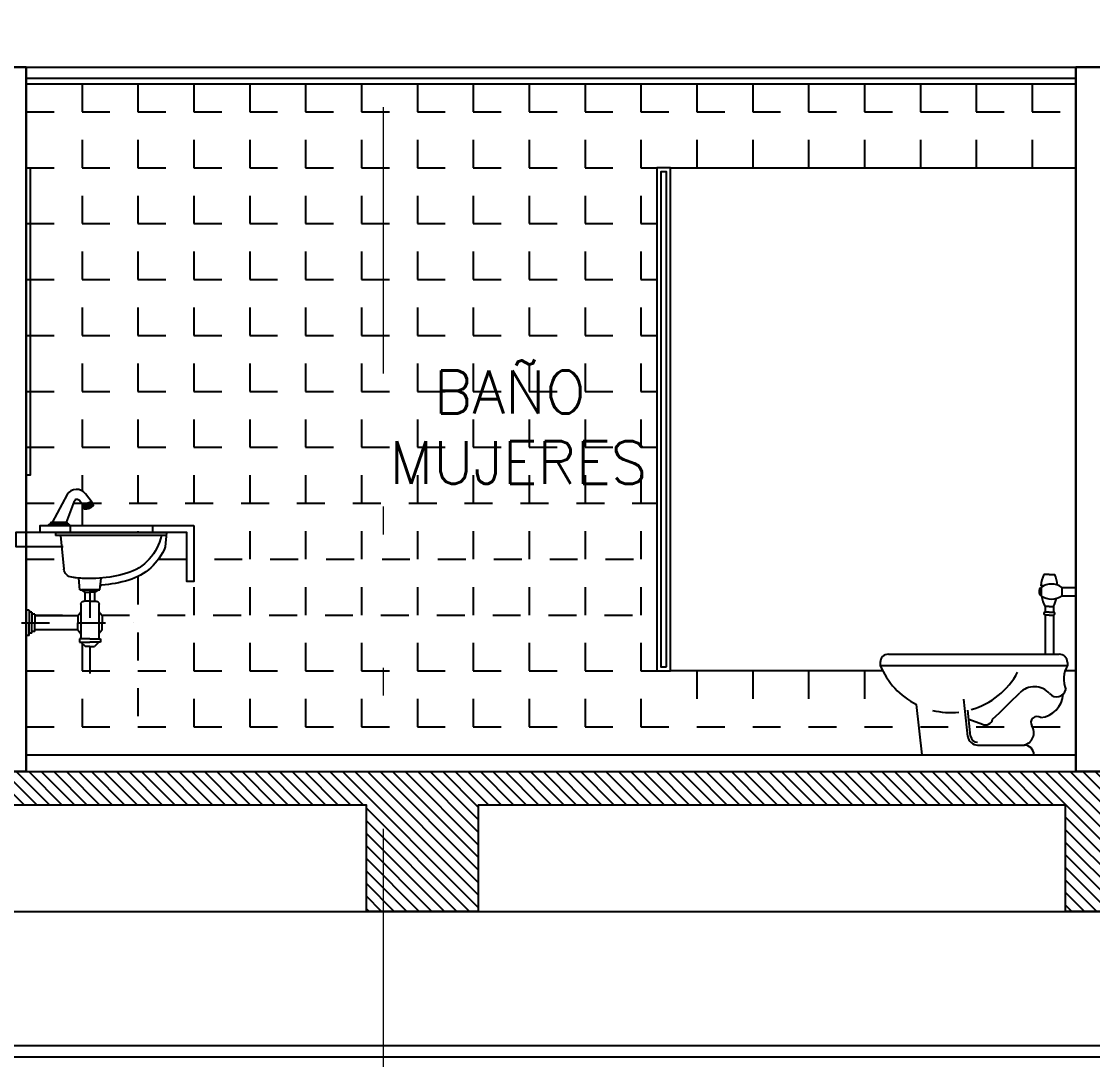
# Model space of a CAD drawing. Header units: millimetres. Extents: x 2056 to 4470, y 1400 to 3101.
# Drawn here: x 2167.637 to 2171.47, y 1441.729 to 1445.442 of the extents above; entities that cross this region are included whole.
import ezdxf

# ---------------------------------------------------------------- set-up
doc = ezdxf.new("R2010")
doc.units = ezdxf.units.MM
for name, pattern in [('DASHED', [0.75, 0.5, -0.25]), ('DIVIDE', [31.75, 12.7, -6.35, 0, -6.35, 0, -6.35]), ('DOT', [0.25, 0, -0.25])]:
    doc.linetypes.add(name, pattern=pattern)
for name, color, linetype in [('A-253', 253, 'Continuous'), ('A-ANNO-TEXT', 190, 'Continuous'), ('A-GRID-COLS', 75, 'DIVIDE'), ('A-PLAN-1', 5, 'Continuous'), ('A-PLAN-2', 4, 'Continuous'), ('A-PLAN-4', 2, 'Continuous'), ('A-PLAN-5', 1, 'Continuous'), ('A-PLAN-6', 9, 'Continuous')]:
    doc.layers.add(name, color=color, linetype=linetype)
doc.layers.add('A-WALL', color=16, linetype='Continuous', lineweight=30)
doc.styles.add('ROMANS', font='romans')

# ---------------------------------------------------------------- blocks, each defined once
blk = doc.blocks.new('FLUXOMLT')
for p, q in [((0.055, 0.645), (0.035, 0.645)), ((0.055, 0.645), (0.075, 0.645)), ((0.0363, 0.605), (0.025, 0.605)), ((0.0259, 0.599), (0.0259, 0.569)), ((0.1, 0.599), (0.15, 0.599)), ((0.1, 0.599), (0.1, 0.569)), ((0.15, 0.599), (0.15, 0.569)), ((0.1, 0.569), (0.15, 0.569)), ((0.04, 0.53), (0.04, 0.51)), ((0.055, 0.53), (0.04, 0.53)), ((0.055, 0.51), (0.04, 0.51)), ((0.055, 0.5), (0.04, 0.5)), ((0.04, 0.5), (0.04, 0.36)), ((0.055, 0.53), (0.07, 0.53)), ((0.055, 0.51), (0.07, 0.51)), ((0.055, 0.5), (0.07, 0.5)), ((0.07, 0.53), (0.07, 0.51)), ((0.07, 0.5), (0.07, 0.36)), ((-0.52, 0.36), (0.09, 0.36)), ((-0.55, 0.33), (-0.55, 0.32)), ((-0.55, 0.32), (0.12, 0.32)), ((0.12, 0.33), (0.12, 0.32)), ((-0.2363, 0.0661), (-0.251, 0.1988)), ((-0.4, 0), (-0.42, 0.18)), ((-0.2264, 0.0672), (-0.2366, 0.1595)), ((-0.233, 0.1271), (-0.1844, 0.1093)), ((-0.4, 0), (0, 0)), ((-0.2015, 0.035), (-0.035, 0.035)), ((0, 0), (0, 0))]:
    blk.add_line(p, q)
for centre, radius, start, end in [((0.1612, 0.5929), 0.1365, 157.5597, 174.9069), ((-0.0512, 0.5929), 0.1365, 5.9483, 22.4403), ((0.0375, 0.584), 0.019, 127.7739, 232.2261), ((0.063, 0.5467), 0.0641, 54.6703, 125.3297), ((0.063, 0.6213), 0.0641, 234.6703, 305.3297), ((0.1612, 0.5929), 0.1365, 190.3627, 207.4194), ((-0.0512, 0.5929), 0.1365, 332.5806, 346.0162), ((0.04, 0.505), 0.005, 90, 270), ((0.07, 0.505), 0.005, 270, 90), ((-0.52, 0.33), 0.03, 90, 180), ((0.09, 0.33), 0.03, 0, 90), ((-0.2985, 0.4232), 0.2719, 202.3107, 243.4472), ((0.2055, 0.2711), 0.0985, 150.22, 202.1902), ((-0.2985, 0.4232), 0.2719, 285.781, 332.1266), ((0.0012, 0.1701), 0.0735, 41.7513, 135.0698), ((0.0813, 0.2416), 0.0339, 221.7513, 346.7909), ((-3.7519, 3.9141), 5.2278, 313.5819, 315.0698), ((0.015, 0.2223), 0.0898, 276.0358, 356.6023), ((-0.2985, 0.4232), 0.2719, 256.263, 276.3927), ((-0.1734, 0.1332), 0.0262, 245.3487, 346.7103), ((0.0114, 0.1153), 0.022, 53.7715, 212.6352), ((-0.0452, 0.079), 0.0452, 283.0128, 32.6352), ((-0.2015, 0.07), 0.035, 186.3402, 270), ((-0.2015, 0.07), 0.025, 186.3402, 270), ((-0.035, 0), 0.035, 0, 90)]:
    blk.add_arc(centre, radius, start, end)
blk = doc.blocks.new('LAV SAN LORENZO CT')
for p, q in [((-0.1046, 0.2776), (-0.5025, 0.2776)), ((-0.5025, 0.2776), (-0.498, 0.2261)), ((-0.4522, 0.3026), (-0.4522, 0.2776)), ((-0.1572, 0.3026), (-0.1572, 0.2776)), ((-0.1046, 0.2776), (-0.1046, 0.2673)), ((-0.5016, 0.2673), (-0.1046, 0.2673)), ((-0.1225, 0.2673), (-0.1352, 0.1465)), ((-0.2642, 0.0729), (-0.2679, 0.1146)), ((-0.1926, 0.0729), (-0.1889, 0.1146)), ((-0.1926, 0.0729), (-0.2642, 0.0729)), ((-0.2588, 0.0729), (-0.2456, 0.0644)), ((-0.2588, 0.0729), (-0.198, 0.0729)), ((-0.2456, 0.0644), (-0.2284, 0.0644)), ((-0.2456, 0.032), (-0.2456, 0.0644)), ((-0.2112, 0.0644), (-0.2284, 0.0644)), ((-0.198, 0.0729), (-0.2112, 0.0644)), ((-0.2112, 0.032), (-0.2112, 0.0644)), ((-0.2606, 0.0218), (-0.2606, -0.1028)), ((-0.2284, 0.032), (-0.2504, 0.032)), ((-0.2284, 0.032), (-0.2064, 0.032)), ((-0.1962, 0.0218), (-0.1962, -0.1028)), ((-0.0102, 0), (0, 0)), ((-0.0102, 0), (-0.0102, -0.0452)), ((-0.0102, 0), (-0.0102, -0.0452)), ((-0.0102, 0), (0, 0)), ((-0.2718, -0.0206), (-0.2606, -0.0061)), ((-0.2718, -0.0206), (-0.2718, -0.0452)), ((-0.185, -0.0206), (-0.1962, -0.0061)), ((-0.185, -0.0206), (-0.0305, -0.0206)), ((-0.185, -0.0206), (-0.185, -0.0452)), ((-0.1121, -0.0206), (-0.0305, -0.0206)), ((-0.0305, -0.0139), (-0.0204, -0.0139)), ((-0.0305, -0.0139), (-0.0305, -0.0452)), ((-0.0305, -0.0139), (-0.0305, -0.0452)), ((-0.0305, -0.0139), (-0.0204, -0.0139)), ((-0.0204, -0.0076), (-0.0102, -0.0076)), ((-0.0204, -0.0076), (-0.0204, -0.0452)), ((-0.0204, -0.0076), (-0.0204, -0.0452)), ((-0.0204, -0.0076), (-0.0102, -0.0076)), ((-0.2718, -0.0698), (-0.2718, -0.0452)), ((-0.2718, -0.0698), (-0.2606, -0.0843)), ((-0.185, -0.0698), (-0.1962, -0.0843)), ((-0.185, -0.0698), (-0.185, -0.0452)), ((-0.185, -0.0698), (-0.0305, -0.0698)), ((-0.1121, -0.0698), (-0.0305, -0.0698)), ((-0.0305, -0.0765), (-0.0305, -0.0452)), ((-0.0305, -0.0765), (-0.0305, -0.0452)), ((-0.0305, -0.0765), (-0.0204, -0.0765)), ((-0.0305, -0.0765), (-0.0204, -0.0765)), ((-0.0204, -0.0828), (-0.0204, -0.0452)), ((-0.0204, -0.0828), (-0.0204, -0.0452)), ((-0.0102, -0.0904), (-0.0102, -0.0452)), ((-0.0102, -0.0904), (-0.0102, -0.0452)), ((-0.2284, -0.1028), (-0.2657, -0.1028)), ((-0.2657, -0.1028), (-0.2657, -0.1141)), ((-0.2657, -0.1141), (-0.2284, -0.1141)), ((-0.2606, -0.1141), (-0.2441, -0.1295)), ((-0.2284, -0.1028), (-0.1911, -0.1028)), ((-0.1911, -0.1141), (-0.2284, -0.1141)), ((-0.1962, -0.1141), (-0.2127, -0.1295)), ((-0.1911, -0.1028), (-0.1911, -0.1141)), ((-0.0204, -0.0828), (-0.0102, -0.0828)), ((-0.0204, -0.0828), (-0.0102, -0.0828)), ((-0.0102, -0.0904), (0, -0.0904)), ((-0.0102, -0.0904), (0, -0.0904)), ((-0.2284, -0.1295), (-0.2441, -0.1295)), ((-0.2284, -0.1295), (-0.2127, -0.1295))]:
    blk.add_line(p, q)
at = {"linetype": 'DASHED', "ltscale": 0.2}
for p, q in [((-0.2284, 0.0729), (-0.2284, -0.2865)), ((0.0165, -0.0452), (-0.3841, -0.0452))]:
    blk.add_line(p, q, dxfattribs=at)
for centre, radius, start, end in [((-0.3087, 0.3035), 0.1789, 191.6507, 253.4405), ((-0.3087, 0.3035), 0.2045, 202.2316, 253.4405), ((-0.2284, 0.5734), 0.4605, 253.4405, 278.1518), ((-0.2284, 0.5734), 0.4605, 270, 278.1518), ((-0.1677, 0.1499), 0.0327, 278.1518, 354), ((-0.2284, 0.5734), 0.4861, 253.4405, 265.1042), ((-0.2703, 0.084), 0.00512, 5, 85.1042), ((-0.2504, 0.0218), 0.0103, 90, 180), ((-0.2064, 0.0218), 0.0103, 0, 90)]:
    blk.add_arc(centre, radius, start, end)
blk = doc.blocks.new('GRIF GANZO CT')
for p, q in [((0.0969, 0.0704), (0.094, 0.0772)), ((0.1001, 0.0722), (0.0972, 0.079)), ((0.1063, 0.0748), (0.1034, 0.0816)), ((0.1099, 0.0759), (0.107, 0.0827)), ((0.1135, 0.0766), (0.1106, 0.0835)), ((0.1166, 0.0768), (0.1137, 0.0837)), ((0.1192, 0.0765), (0.1163, 0.0834)), ((0.1209, 0.076), (0.118, 0.0828)), ((0.1221, 0.0746), (0.1192, 0.0814)), ((0.0892, 0.0625), (0.0863, 0.0693)), ((0.0894, 0.0606), (0.0865, 0.0674)), ((0.09, 0.0641), (0.0871, 0.0709)), ((0.0916, 0.0662), (0.0886, 0.073)), ((0.0938, 0.0682), (0.0909, 0.0751)), ((0.0368, 0.0029), (-0.0368, 0.0029)), ((0.0368, 0), (-0.0368, 0)), ((-0.0297, 0.011), (-0.0317, 0.0089)), ((0.0317, 0.0089), (-0.0317, 0.0089)), ((-0.0317, 0.0089), (-0.0317, 0.0029)), ((0.0297, 0.011), (-0.0297, 0.011)), ((0.0317, 0.0089), (0.0297, 0.011)), ((0.0317, 0.0089), (0.0317, 0.0029))]:
    blk.add_line(p, q)
for points in [[(0.1185, 0.0825), (0.0947, 0.1135, 0.517436), (0.0288, 0.1111), (-0.0239, 0.011)], [(0.0871, 0.0709), (0.0732, 0.0891, 0.5465), (0.0547, 0.0877), (0.0254, 0.011)], [(0.0865, 0.0674, -0.222269), (0.0865, 0.0699, -0.090953), (0.0896, 0.0739, -0.047729), (0.0939, 0.0771, -0.035604), (0.1003, 0.0804, -0.035604), (0.107, 0.0828, -0.047729), (0.1124, 0.0836, -0.090953), (0.1173, 0.0831, -0.222269), (0.1192, 0.0814, -0.222269)]]:
    blk.add_lwpolyline(points, format="xyb")
for points in [[(0.0894, 0.0606, -0.222269), (0.0895, 0.0631, -0.090953), (0.0925, 0.0671, -0.047729), (0.0968, 0.0703, -0.035604), (0.1032, 0.0736, -0.035604), (0.11, 0.0759, -0.047729), (0.1153, 0.0768, -0.090953), (0.1203, 0.0763, -0.222269), (0.1221, 0.0746, -0.222269), (0.122, 0.0721, -0.090953), (0.119, 0.0681, -0.047729), (0.1147, 0.0649, -0.035604), (0.1083, 0.0616, -0.035604), (0.1015, 0.0593, -0.047729), (0.0962, 0.0584, -0.090953), (0.0912, 0.0589, -0.222269)], [(0.0899, 0.0608, -0.222269), (0.0899, 0.0629, -0.090953), (0.0929, 0.0667, -0.047729), (0.0971, 0.0699, -0.035604), (0.1034, 0.0731, -0.035604), (0.1101, 0.0754, -0.047729), (0.1153, 0.0763, -0.090953), (0.1201, 0.0758, -0.222269), (0.1216, 0.0744, -0.222269), (0.1216, 0.0723, -0.090953), (0.1186, 0.0685, -0.047729), (0.1144, 0.0653, -0.035604), (0.1081, 0.0621, -0.035604), (0.1014, 0.0598, -0.047729), (0.0962, 0.0589, -0.090953), (0.0914, 0.0595, -0.222269)], [(0.0919, 0.0617, -0.222269), (0.0919, 0.0619, -0.090953), (0.0944, 0.065, -0.047729), (0.0983, 0.068, -0.035604), (0.1043, 0.0711, -0.035604), (0.1107, 0.0733, -0.047729), (0.1155, 0.0741, -0.090953), (0.1195, 0.0736, -0.222269), (0.1196, 0.0735, -0.222269), (0.1196, 0.0733, -0.090953), (0.1171, 0.0702, -0.047729), (0.1132, 0.0672, -0.035604), (0.1072, 0.0642, -0.035604), (0.1008, 0.0619, -0.047729), (0.096, 0.0611, -0.090953), (0.092, 0.0616, -0.222269)]]:
    blk.add_lwpolyline(points, format="xyb", close=True)
for centre, start, end in [((-0.0368, 0.0015), 90, 270), ((0.0368, 0.0015), 270, 90)]:
    blk.add_arc(centre, 0.00147, start, end)
blk = doc.blocks.new('A$C57F63408')
blk.add_lwpolyline([(-0.82, 0.61), (-0.62, 0.61), (-0.62, 0.585), (-0.795, 0.585), (-0.795, 0.06), (-0.82, 0.06), (-0.82, 0.61), (-0.82, 0.61)])
at = {"xscale": -1, "rotation": 90}
blk.add_blockref('LAV SAN LORENZO CT', (-0.5174, 0.01), dxfattribs=at)
at = {"ltscale": 0.02, "rotation": 90}
blk.add_blockref('GRIF GANZO CT', (-0.82, 0.1274), dxfattribs=at)
blk = doc.blocks.new('CORTE B-B')
at = {"layer": 'A-PLAN-5'}
h = blk.add_hatch(dxfattribs=at)
h.set_pattern_fill('ANSI31', color=256, scale=0.01, angle=90, style=0)
h.set_pattern_definition([(225, (-989008.851176, -1733150.051984), (0.02245064030267, -0.02245064030267), [])])
h.paths.add_polyline_path([(-5.0786, -31.388), (-5.5286, -31.388), (-5.5286, -2), (-5.0286, -2), (-5.0286, -2.4028), (-5.4086, -2.4028), (-5.4086, -4.941), (-5.0286, -4.941), (-5.0286, -5.241), (-5.4086, -5.241), (-5.4086, -7.0088), (-5.0286, -7.0088), (-5.0286, -7.4088), (-5.4086, -7.4088), (-5.4086, -8.6811), (-5.0286, -8.6811), (-5.0286, -8.9811), (-5.4086, -8.9811), (-5.4086, -11.4466), (-5.0286, -11.4466), (-5.0286, -11.7466), (-5.4086, -11.7466), (-5.4086, -14.311), (-5.0286, -14.311), (-5.0286, -14.711), (-5.4086, -14.711), (-5.4086, -16.8838), (-5.0286, -16.8838), (-5.0286, -17.1838), (-5.4086, -17.1838), (-5.4086, -19.3566), (-5.0286, -19.3566), (-5.0286, -19.7566), (-5.4086, -19.7566), (-5.4086, -22.0985), (-5.0286, -22.0985), (-5.0286, -22.3985), (-5.4086, -22.3985), (-5.4086, -24.5003), (-5.0286, -24.5003), (-5.0286, -24.9003), (-5.4086, -24.9003), (-5.4086, -28.0106), (-5.0286, -28.0106), (-5.0286, -28.3106), (-5.4086, -28.3106), (-5.4086, -29.8349), (-5.0286, -29.8349), (-5.0286, -30.2349), (-5.0286, -31.388)])
h.paths.add_polyline_path([(-5.4086, -30.2349), (-5.1286, -30.2349), (-5.1286, -31.1902), (-5.4086, -31.1902)], flags=16)
at = {"layer": 'A-253', "linetype": 'DOT', "ltscale": 0.02}
for points in [[(-7.8886, -26.118), (-7.8886, -22.3618)], [(-5.6886, -26.118), (-5.6886, -22.3618)], [(-7.9886, -22.518), (-7.6886, -22.518)], [(-7.9886, -22.718), (-7.6886, -22.718)], [(-7.9886, -22.918), (-7.6886, -22.918)], [(-7.9886, -23.118), (-7.6886, -23.118)], [(-5.8886, -23.118), (-5.6886, -23.118)], [(-7.9886, -23.318), (-7.6886, -23.318)], [(-5.8886, -23.318), (-5.6886, -23.318)], [(-7.9886, -23.518), (-7.6886, -23.518)], [(-5.8886, -23.518), (-5.6886, -23.518)], [(-7.9886, -23.718), (-7.6886, -23.718)], [(-5.8886, -23.718), (-5.6886, -23.718)], [(-7.6886, -26.118), (-7.6886, -23.8616)], [(-7.4886, -26.118), (-7.4886, -23.8616)], [(-7.2886, -26.118), (-7.2886, -23.8616)], [(-7.0886, -26.118), (-7.0886, -23.8616)], [(-6.8886, -26.118), (-6.8886, -23.8616)], [(-6.6886, -26.118), (-6.6886, -23.8616)], [(-6.4886, -25.9488), (-6.4886, -23.8616)], [(-6.2886, -25.6444), (-6.2886, -23.8616)], [(-6.0886, -25.8485), (-6.0886, -23.8616)], [(-5.8886, -26.118), (-5.8886, -23.8616)], [(-7.9886, -23.918), (-5.6886, -23.918)], [(-7.9886, -23.918), (-5.6886, -23.918)], [(-7.9886, -24.118), (-5.6886, -24.118)], [(-7.9886, -24.318), (-5.6886, -24.318)], [(-7.9886, -24.518), (-5.6886, -24.518)], [(-7.9886, -24.718), (-5.6886, -24.718)], [(-7.9886, -24.918), (-5.6886, -24.918)], [(-7.9886, -25.118), (-5.6886, -25.118)], [(-7.9886, -25.118), (-5.6886, -25.118)], [(-7.9886, -25.318), (-5.6886, -25.318)], [(-7.9886, -25.518), (-5.6886, -25.518)], [(-7.9886, -25.518), (-5.6886, -25.518)], [(-7.9886, -25.518), (-5.6886, -25.518)], [(-7.9886, -25.718), (-6.3836, -25.718)], [(-6.2265, -25.718), (-5.6886, -25.718)], [(-7.9886, -25.918), (-6.5327, -25.918)], [(-6.4855, -25.918), (-6.4086, -25.918)], [(-6.0886, -26.0874), (-6.0886, -25.9305)], [(-5.9885, -25.918), (-5.6886, -25.918)], [(-6.4886, -26.118), (-6.4886, -25.9881)], [(-6.2886, -26.118), (-6.2886, -25.9865)]]:
    blk.add_lwpolyline(points, dxfattribs=at)
at = {"layer": 'A-GRID-COLS', "lineweight": 9, "ltscale": 0.075}
blk.add_lwpolyline([(-15.649, -24.8403), (-2.0286, -24.8403)], dxfattribs=at)
at = {"layer": 'A-PLAN-1'}
for points in [[(-5.0786, -31.388), (-5.5286, -31.388), (-5.5286, -2)], [(-5.4086, -14.711), (-5.4086, -16.8838), (-5.0286, -16.8838), (-5.0286, -17.1838), (-5.4086, -17.1838), (-5.4086, -19.3566), (-5.0286, -19.3566), (-5.0286, -19.7566), (-5.4086, -19.7566), (-5.4086, -22.0985), (-5.0286, -22.0985), (-5.0286, -22.3985), (-5.4086, -22.3985), (-5.4086, -24.5003), (-5.0286, -24.5003), (-5.0286, -24.9003), (-5.4086, -24.9003), (-5.4086, -28.0106)]]:
    blk.add_lwpolyline(points, dxfattribs=at)
at = {"layer": 'A-PLAN-2', "elevation": -0.2289}
blk.add_lwpolyline([(-5.5886, -26.118), (-5.5886, -22.3618)], dxfattribs=at)
at = {"layer": 'A-PLAN-2', "ltscale": 0.02}
blk.add_lwpolyline([(-5.9036, -23.8266), (-7.6736, -23.8266), (-7.6736, -23.8466), (-5.9036, -23.8466)], close=True, dxfattribs=at)
at = {"layer": 'A-PLAN-2'}
blk.add_lwpolyline([(-6.3836, -26.0679), (-6.3836, -26.1552), (-6.3336, -26.1552), (-6.3336, -25.9859)], dxfattribs=at)
blk.add_lwpolyline([(-6.5886, -26.118), (-7.6886, -26.118), (-7.6886, -26.103), (-6.5886, -26.103)], close=True, dxfattribs=at)
at = {"layer": 'A-PLAN-4'}
for points in [[(-5.0286, -31.328), (-4.5486, -31.328), (-4.5486, -13.0744)], [(-5.0286, -31.368), (-4.5086, -31.368), (-4.5086, -14.201)], [(-8.0486, -26.118), (-8.0486, -22.3618)], [(-8.0086, -26.118), (-8.0086, -22.3618)], [(-7.9886, -26.118), (-7.9886, -22.3618)]]:
    blk.add_lwpolyline(points, dxfattribs=at)
at = {"layer": 'A-PLAN-4', "ltscale": 0.5}
blk.add_lwpolyline([(-5.8886, -23.0526), (-5.8886, -23.8116), (-7.6886, -23.8116), (-7.6886, -22.3618), (-5.8886, -22.3618), (-5.8886, -22.4005)], dxfattribs=at)
at = {"layer": 'A-PLAN-4', "ltscale": 0.02}
blk.add_lwpolyline([(-5.8886, -23.8116), (-7.6886, -23.8116), (-7.6886, -23.8616), (-5.8886, -23.8616)], close=True, dxfattribs=at)
at = {"layer": 'A-PLAN-6'}
blk.add_lwpolyline([(-5.0286, -29.8349), (-5.0286, -2.159)], dxfattribs=at)
at = {"layer": 'A-WALL'}
for points in [[(-8.0486, -22.3618), (-8.0486, -22.2418), (-5.5286, -22.2418), (-5.5286, -22.3618)], [(-8.0486, -26.238), (-8.0486, -26.118), (-5.5286, -26.118), (-5.5286, -26.238)]]:
    blk.add_lwpolyline(points, close=True, dxfattribs=at)
at = {"layer": 'A-PLAN-2', "rotation": 90}
blk.add_blockref('FLUXOMLT', (-5.5886, -22.5118), dxfattribs=at)
at = {"layer": 'A-PLAN-2'}
blk.add_blockref('A$C57F63408', (-5.5886, -26.1279), dxfattribs=at)
at = {"layer": 'A-ANNO-TEXT', "style": 'ROMANS'}
for s, p in [('MUJERES', (-6.5581, -24.8182, -26.9944)), ('BAÑO', (-6.81, -24.6587, -26.9944))]:
    blk.add_text(s, height=0.15271, rotation=90, dxfattribs=at).set_placement(p)

msp = doc.modelspace()

# ---------------------------------------------------------------- block references
at = {"rotation": 270}
msp.add_blockref('CORTE B-B', (2193.7718, 1437.2303), dxfattribs=at)

doc.saveas('drawing.dxf')
